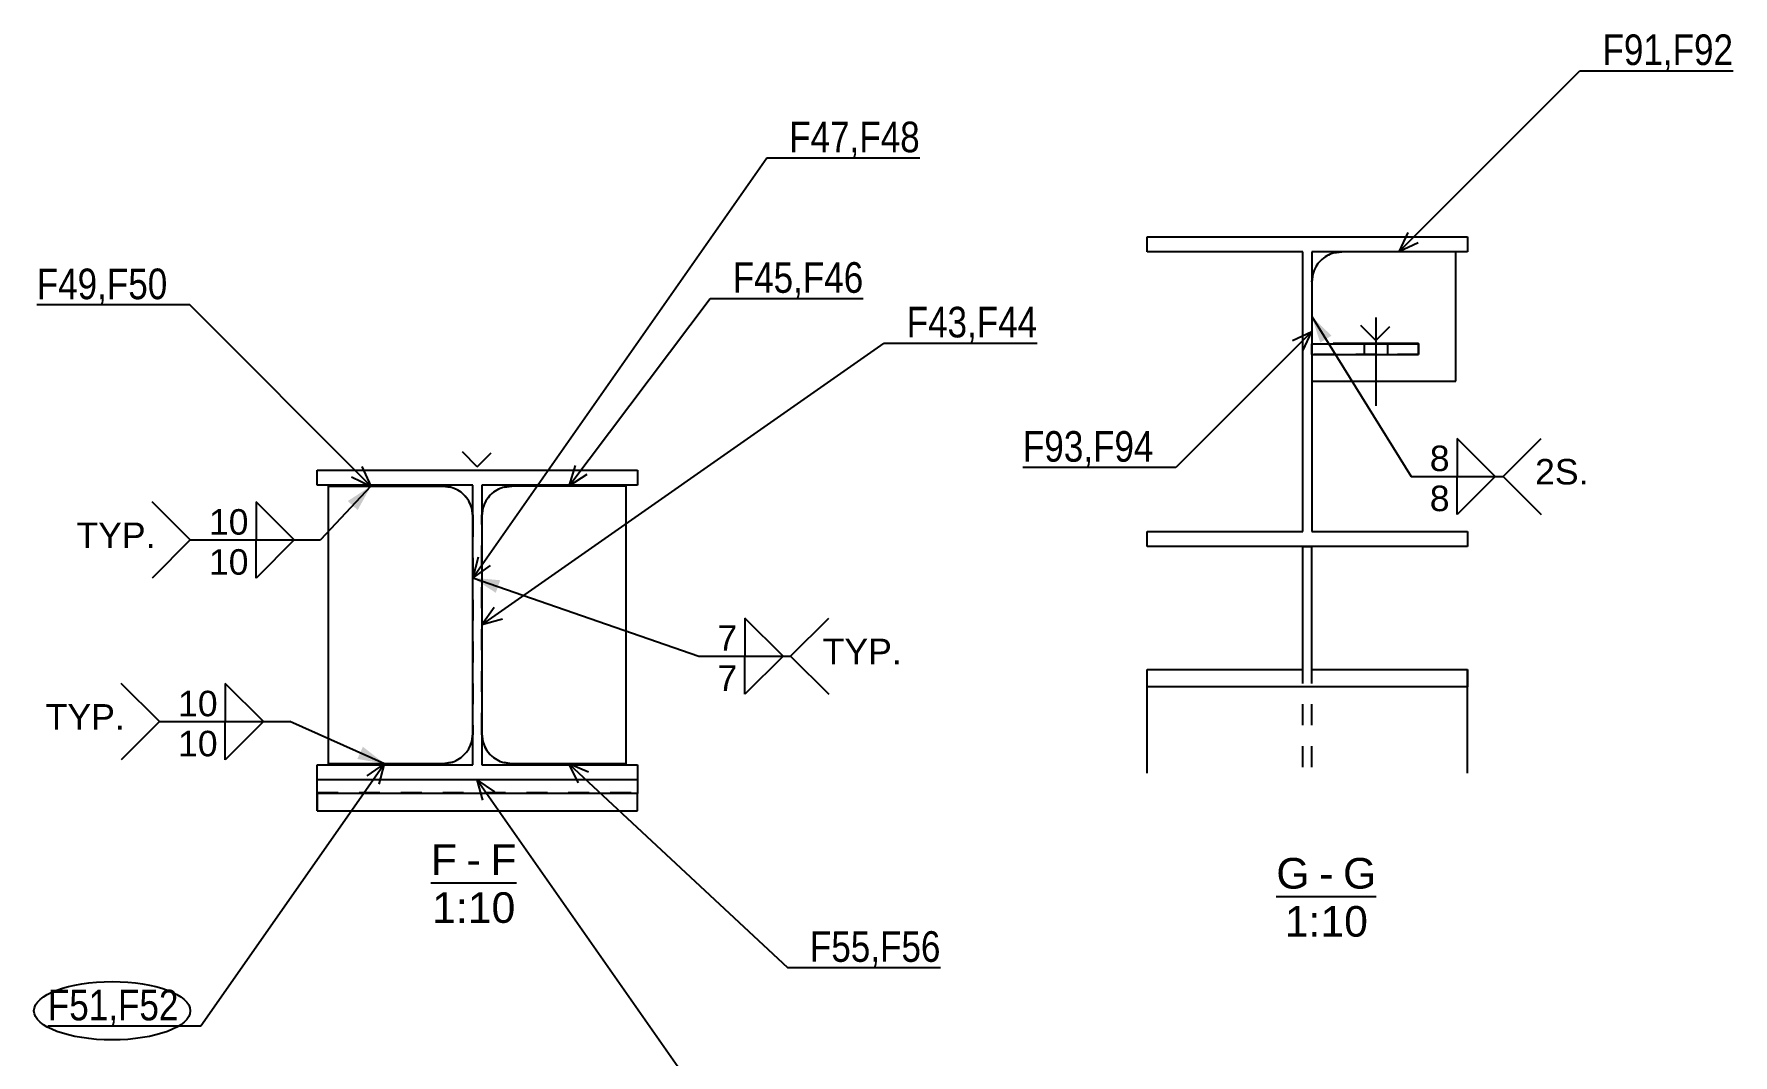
# Model space of a CAD drawing. Header units: millimetres. Extents: x -22 to 819, y -311 to 283.
# Drawn here: x 459 to 618.1, y -219.6 to -124 of the extents above; entities that cross this region are included whole.
import ezdxf

# ---------------------------------------------------------------- set-up
doc = ezdxf.new("R2010")
doc.units = ezdxf.units.MM
doc.linetypes.add('DXK_LINE_DOT2', pattern=[3.9198, 1.9599, -1.9599])
doc.layers.add('WELD_LABELS', color=5, linetype='Continuous')
doc.styles.add('Arial', font='ARIAL.TTF', dxfattribs={"height": 0.2})
doc.styles.add('Arial Narrow', font='ARIALN.TTF', dxfattribs={"height": 0.2})

# ---------------------------------------------------------------- blocks, each defined once
blk = doc.blocks.new('Unknown-43754868-13 - 2046')
at = {"color": 6, "linetype": 'Continuous'}
blk.add_line((496.17, -203.47), (504.19, -203.47), dxfattribs=at)
at = {"color": 0, "linetype": 'Continuous'}
for points in [[(498.61, -202.72), (498.61, -199.72), (496.17, -199.72), (496.17, -202.72)], [(500.84, -202.72), (500.84, -199.72), (499.51, -199.72), (499.51, -202.72)], [(504.19, -202.72), (504.19, -199.72), (501.74, -199.72), (501.74, -202.72)], [(504.07, -207.22), (504.07, -204.22), (496.29, -204.22), (496.29, -207.22)]]:
    blk.add_wipeout(points, dxfattribs=at)
at = {"color": 6, "linetype": 'Continuous', "style": 'Arial'}
for s, height, p in [('F', 2.87, (496.17, -202.72)), ('F', 2.87, (501.74, -202.72)), ('-', 2.87, (499.51, -202.72)), ('1:10', 2.865, (496.29, -207.22))]:
    blk.add_text(s, height=height, dxfattribs=at).set_placement(p)
blk = doc.blocks.new('Unknown-43754868-16 - 16261')
at = {"color": 6, "linetype": 'Continuous'}
blk.add_line((575.35, -204.76), (584.71, -204.76), dxfattribs=at)
at = {"color": 0, "linetype": 'Continuous'}
for points in [[(578.47, -204.01), (578.47, -201.01), (575.35, -201.01), (575.35, -204.01)], [(580.7, -204.01), (580.7, -201.01), (579.37, -201.01), (579.37, -204.01)], [(584.71, -204.01), (584.71, -201.01), (581.6, -201.01), (581.6, -204.01)], [(583.92, -208.51), (583.92, -205.51), (576.14, -205.51), (576.14, -208.51)]]:
    blk.add_wipeout(points, dxfattribs=at)
at = {"color": 6, "linetype": 'Continuous', "style": 'Arial'}
for s, height, p in [('G', 2.87, (575.35, -204.01)), ('G', 2.87, (581.6, -204.01)), ('-', 2.87, (579.37, -204.01)), ('1:10', 2.865, (576.14, -208.51))]:
    blk.add_text(s, height=height, dxfattribs=at).set_placement(p)
blk = doc.blocks.new('Part-43754868-2089 - 2046')
at = {"color": 2, "linetype": 'Continuous'}
for p, q in [((485.52, -195.11), (485.52, -193.81)), ((515.52, -193.81), (515.52, -195.11)), ((515.52, -195.11), (485.52, -195.11)), ((485.52, -195.11), (485.52, -196.72)), ((515.52, -196.72), (515.52, -195.11)), ((485.52, -196.72), (515.52, -196.72))]:
    blk.add_line(p, q, dxfattribs=at)
at = {"color": 7, "linetype": 'DXK_LINE_DOT2'}
for p, q in [((515.52, -193.81), (485.52, -193.81)), ((485.52, -195.02), (515.52, -195.02)), ((485.52, -196.72), (485.52, -195.11)), ((515.52, -196.72), (515.52, -195.11))]:
    blk.add_line(p, q, dxfattribs=at)
blk = doc.blocks.new('Part-43754868-2078 - 2046')
at = {"color": 2, "linetype": 'Continuous'}
for p, q in [((500.52, -164.51), (499.12, -163.11)), ((500.52, -164.51), (501.82, -163.21)), ((485.52, -164.81), (515.52, -164.81)), ((485.52, -166.21), (485.52, -164.81)), ((515.52, -164.81), (515.52, -166.21)), ((500.09, -166.21), (485.52, -166.21)), ((500.09, -192.41), (500.09, -166.21)), ((515.52, -166.21), (500.94, -166.21)), ((500.94, -166.21), (500.94, -192.41)), ((485.52, -193.81), (485.52, -192.41)), ((485.52, -192.41), (500.09, -192.41)), ((500.94, -192.41), (515.52, -192.41)), ((515.52, -192.41), (515.52, -193.81)), ((515.52, -193.81), (485.52, -193.81))]:
    blk.add_line(p, q, dxfattribs=at)
blk = doc.blocks.new('Part-43754868-2083 - 2046')
at = {"color": 2, "linetype": 'Continuous'}
for p, q in [((503.02, -166.4), (503.74, -166.31)), ((514.44, -166.31), (503.74, -166.31)), ((514.44, -166.31), (514.44, -192.31)), ((500.94, -169.11), (501.04, -168.38)), ((501.04, -190.23), (500.94, -189.51)), ((503.74, -192.31), (503.02, -192.21)), ((514.44, -192.31), (503.74, -192.31))]:
    blk.add_line(p, q, dxfattribs=at)
at = {"color": 7, "linetype": 'DXK_LINE_DOT2'}
for p, q in [((503.74, -166.31), (503.02, -166.4)), ((501.04, -168.38), (500.94, -169.11)), ((500.94, -189.51), (500.94, -169.11)), ((500.94, -189.51), (501.04, -190.23)), ((503.02, -192.21), (503.74, -192.31))]:
    blk.add_line(p, q, dxfattribs=at)
at = {"color": 2, "linetype": 'Continuous'}
for centre, start, end in [((503.74, -169.11), 105, 165), ((503.74, -189.51), 195, 255)]:
    blk.add_arc(centre, 2.8, start, end, dxfattribs=at)
at = {"color": 7, "linetype": 'DXK_LINE_DOT2'}
for centre, start, end in [((503.74, -169.11), 105, 165), ((503.74, -189.51), 195, 255)]:
    blk.add_arc(centre, 2.8, start, end, dxfattribs=at)
blk = doc.blocks.new('Part-43754868-2088 - 2046')
at = {"color": 2, "linetype": 'Continuous'}
for p, q in [((486.59, -192.31), (486.59, -166.31)), ((486.59, -166.31), (497.29, -166.31)), ((497.29, -166.31), (498.02, -166.4)), ((500, -168.38), (500.09, -169.11)), ((500.09, -189.51), (500, -190.23)), ((497.29, -192.31), (486.59, -192.31)), ((498.02, -192.21), (497.29, -192.31))]:
    blk.add_line(p, q, dxfattribs=at)
at = {"color": 7, "linetype": 'DXK_LINE_DOT2'}
for p, q in [((498.02, -166.4), (497.29, -166.31)), ((500.09, -169.11), (500, -168.38)), ((500.09, -169.11), (500.09, -189.51)), ((500, -190.23), (500.09, -189.51)), ((497.29, -192.31), (498.02, -192.21))]:
    blk.add_line(p, q, dxfattribs=at)
at = {"color": 2, "linetype": 'Continuous'}
for centre, start, end in [((497.29, -169.11), 15, 75), ((497.29, -189.51), 285, 345)]:
    blk.add_arc(centre, 2.8, start, end, dxfattribs=at)
at = {"color": 7, "linetype": 'DXK_LINE_DOT2'}
for centre, start, end in [((497.29, -169.11), 15, 75), ((497.29, -189.51), 285, 345)]:
    blk.add_arc(centre, 2.8, start, end, dxfattribs=at)
blk = doc.blocks.new('Part-43754868-16279 - 16261')
at = {"color": 2, "linetype": 'Continuous'}
for p, q in [((584.67, -152.68), (583.27, -151.28)), ((584.67, -152.68), (585.97, -151.38)), ((578.67, -153.98), (578.67, -152.98)), ((578.67, -152.98), (588.67, -152.98)), ((578.67, -153.98), (588.67, -153.98)), ((588.67, -153.98), (588.67, -152.98))]:
    blk.add_line(p, q, dxfattribs=at)
at = {"color": 7, "linetype": 'DXK_LINE_DOT2'}
for p, q in [((578.67, -153.98), (578.67, -152.98)), ((578.67, -152.98), (588.67, -152.98)), ((588.67, -153.98), (578.67, -153.98)), ((588.67, -152.98), (588.67, -153.98))]:
    blk.add_line(p, q, dxfattribs=at)
blk = doc.blocks.new('Part-43754868-16271 - 16261')
at = {"color": 2, "linetype": 'Continuous'}
for p, q in [((577.82, -183.48), (577.82, -171.98)), ((577.82, -171.98), (578.67, -171.98)), ((578.67, -183.48), (578.67, -171.98)), ((563.25, -185.1), (563.25, -183.48)), ((563.25, -183.48), (577.82, -183.48)), ((578.67, -183.48), (593.25, -183.48)), ((593.25, -183.48), (593.25, -185.1)), ((563.25, -193.21), (563.25, -185.1)), ((593.25, -185.1), (563.25, -185.1)), ((593.25, -193.21), (593.25, -185.1))]:
    blk.add_line(p, q, dxfattribs=at)
at = {"color": 7, "linetype": 'DXK_LINE_DOT2'}
for p, q in [((563.25, -185.1), (563.25, -183.48)), ((577.82, -192.63), (577.82, -183.48)), ((578.67, -192.63), (578.67, -183.48)), ((593.25, -185.1), (593.25, -183.48))]:
    blk.add_line(p, q, dxfattribs=at)
blk = doc.blocks.new('Surfacing-43754868-16307 - 16261')
at = {"color": 30, "linetype": 'Continuous'}
for p, q in [((580.67, -152.98), (580.67, -152.93)), ((580.67, -152.93), (588.67, -152.93)), ((580.67, -152.98), (588.67, -152.98)), ((588.67, -152.98), (588.67, -152.93))]:
    blk.add_line(p, q, dxfattribs=at)
blk = doc.blocks.new('Bolt-43754868-16291 - 16261')
at = {"color": 3, "linetype": 'Continuous'}
for p, q in [((584.67, -150.53), (584.67, -158.78)), ((584.67, -150.53), (584.67, -158.78)), ((583.57, -152.98), (583.57, -153.98)), ((583.57, -152.98), (583.57, -153.98)), ((585.77, -152.98), (585.77, -153.98)), ((585.77, -152.98), (585.77, -153.98))]:
    blk.add_line(p, q, dxfattribs=at)
blk = doc.blocks.new('Part-43754868-16283 - 16261')
at = {"color": 2, "linetype": 'Continuous'}
for p, q in [((580.75, -144.48), (581.47, -144.38)), ((592.17, -156.48), (592.17, -144.38)), ((578.67, -147.18), (578.77, -146.46)), ((578.67, -156.48), (592.17, -156.48))]:
    blk.add_line(p, q, dxfattribs=at)
at = {"color": 7, "linetype": 'DXK_LINE_DOT2'}
for p, q in [((581.47, -144.38), (580.75, -144.48)), ((592.17, -144.38), (581.47, -144.38)), ((578.77, -146.46), (578.67, -147.18)), ((578.67, -147.18), (578.67, -156.48))]:
    blk.add_line(p, q, dxfattribs=at)
at = {"color": 2, "linetype": 'Continuous'}
blk.add_arc((581.47, -147.18), 2.8, 105, 165, dxfattribs=at)
at = {"color": 7, "linetype": 'DXK_LINE_DOT2'}
blk.add_arc((581.47, -147.18), 2.8, 105, 165, dxfattribs=at)
blk = doc.blocks.new('Part-43754868-16284 - 16261')
at = {"color": 2, "linetype": 'Continuous'}
for p, q in [((563.25, -144.38), (563.25, -142.98)), ((563.25, -142.98), (593.25, -142.98)), ((593.25, -142.98), (593.25, -144.38)), ((577.82, -144.38), (563.25, -144.38)), ((577.82, -170.58), (577.82, -144.38)), ((593.25, -144.38), (578.67, -144.38)), ((578.67, -144.38), (578.67, -170.58)), ((563.25, -171.98), (563.25, -170.58)), ((563.25, -170.58), (577.82, -170.58)), ((578.67, -170.58), (593.25, -170.58)), ((593.25, -170.58), (593.25, -171.98)), ((593.25, -171.98), (563.25, -171.98))]:
    blk.add_line(p, q, dxfattribs=at)
blk = doc.blocks.new('WeldMark-43754868-2094 - 2046')
at = {"linetype": 'Continuous'}
blk.add_hatch(color=3, dxfattribs=at).paths.add_polyline_path([(489.8, -190.72), (491.83, -192.31), (489.29, -191.87)])
at = {"color": 3, "linetype": 'Continuous'}
for p, q in [((470.74, -188.37), (467.17, -184.79)), ((470.74, -188.37), (467.17, -191.94)), ((491.83, -192.31), (482.95, -188.37))]:
    blk.add_line(p, q, dxfattribs=at)
at = {"color": 0}
blk.add_wipeout([(476.4, -188.07), (476.4, -185.17), (472.29, -185.17), (472.29, -188.07)], dxfattribs=at)
at = {"color": 3, "linetype": 'Continuous'}
for p, q in [((480.48, -188.37), (476.91, -184.79)), ((476.91, -184.79), (476.91, -188.37)), ((476.91, -188.37), (480.48, -188.37))]:
    blk.add_line(p, q, dxfattribs=at)
at = {"color": 3, "style": 'Arial'}
blk.add_text('10', height=2.388, dxfattribs=at).set_placement((472.49, -187.87))
at = {"color": 0, "linetype": 'Continuous'}
blk.add_wipeout([(467.49, -189.12), (467.49, -186.62), (460.09, -186.62), (460.09, -189.12)], dxfattribs=at)
at = {"color": 3, "linetype": 'Continuous', "style": 'Arial'}
blk.add_text('TYP.', height=2.388, dxfattribs=at).set_placement((460.09, -189.12))
at = {"color": 0, "linetype": 'Continuous'}
blk.add_wipeout([(476.4, -191.82), (476.4, -188.92), (472.29, -188.92), (472.29, -191.82)], dxfattribs=at)
at = {"color": 3, "linetype": 'Continuous'}
for p, q in [((470.74, -188.37), (482.95, -188.37)), ((476.91, -188.37), (480.48, -188.37)), ((480.48, -188.37), (476.91, -191.94)), ((476.91, -191.94), (476.91, -188.37))]:
    blk.add_line(p, q, dxfattribs=at)
at = {"color": 3, "linetype": 'Continuous', "style": 'Arial'}
blk.add_text('10', height=2.388, dxfattribs=at).set_placement((472.49, -191.62))
blk = doc.blocks.new('WeldMark-43754868-2099 - 2046')
at = {"linetype": 'Continuous'}
blk.add_hatch(color=3, dxfattribs=at).paths.add_polyline_path([(502.25, -176.31), (500.09, -174.9), (502.66, -175.13)])
at = {"color": 3, "linetype": 'Continuous'}
for p, q in [((500.09, -174.9), (521.26, -182.24)), ((529.86, -182.24), (533.43, -178.67)), ((529.86, -182.24), (533.43, -185.81))]:
    blk.add_line(p, q, dxfattribs=at)
at = {"color": 0}
blk.add_wipeout([(525.06, -181.94), (525.06, -179.04), (522.81, -179.04), (522.81, -181.94)], dxfattribs=at)
at = {"color": 3, "linetype": 'Continuous'}
for p, q in [((529.15, -182.24), (525.58, -178.67)), ((525.58, -178.67), (525.58, -182.24)), ((525.58, -182.24), (529.15, -182.24))]:
    blk.add_line(p, q, dxfattribs=at)
at = {"color": 3, "style": 'Arial'}
blk.add_text('7', height=2.39, dxfattribs=at).set_placement((523.01, -181.74))
at = {"color": 0, "linetype": 'Continuous'}
blk.add_wipeout([(540.27, -182.99), (540.27, -180.49), (532.86, -180.49), (532.86, -182.99)], dxfattribs=at)
at = {"color": 3, "linetype": 'Continuous', "style": 'Arial'}
blk.add_text('TYP.', height=2.388, dxfattribs=at).set_placement((532.86, -182.99))
at = {"color": 0, "linetype": 'Continuous'}
blk.add_wipeout([(525.06, -185.69), (525.06, -182.79), (522.81, -182.79), (522.81, -185.69)], dxfattribs=at)
at = {"color": 3, "linetype": 'Continuous'}
for p, q in [((521.26, -182.24), (529.86, -182.24)), ((525.58, -182.24), (529.15, -182.24)), ((529.15, -182.24), (525.58, -185.81)), ((525.58, -185.81), (525.58, -182.24))]:
    blk.add_line(p, q, dxfattribs=at)
at = {"color": 3, "linetype": 'Continuous', "style": 'Arial'}
blk.add_text('7', height=2.39, dxfattribs=at).set_placement((523.01, -185.49))
blk = doc.blocks.new('WeldMark-43754868-2111 - 2046')
at = {"linetype": 'Continuous'}
blk.add_hatch(color=3, dxfattribs=at).paths.add_polyline_path([(488.39, -167.71), (490.56, -166.31), (489.31, -168.56)])
at = {"color": 3, "linetype": 'Continuous'}
for p, q in [((490.56, -166.31), (485.83, -171.36)), ((473.63, -171.36), (470.06, -167.79)), ((473.63, -171.36), (470.06, -174.93))]:
    blk.add_line(p, q, dxfattribs=at)
at = {"color": 0}
blk.add_wipeout([(479.28, -171.06), (479.28, -168.16), (475.18, -168.16), (475.18, -171.06)], dxfattribs=at)
at = {"color": 3, "linetype": 'Continuous'}
for p, q in [((483.37, -171.36), (479.8, -167.79)), ((479.8, -167.79), (479.8, -171.36)), ((479.8, -171.36), (483.37, -171.36))]:
    blk.add_line(p, q, dxfattribs=at)
at = {"color": 3, "style": 'Arial'}
blk.add_text('10', height=2.388, dxfattribs=at).set_placement((475.38, -170.86))
at = {"color": 0, "linetype": 'Continuous'}
blk.add_wipeout([(470.38, -172.11), (470.38, -169.61), (462.97, -169.61), (462.97, -172.11)], dxfattribs=at)
at = {"color": 3, "linetype": 'Continuous', "style": 'Arial'}
blk.add_text('TYP.', height=2.388, dxfattribs=at).set_placement((462.97, -172.11))
at = {"color": 0, "linetype": 'Continuous'}
blk.add_wipeout([(479.28, -174.81), (479.28, -171.91), (475.18, -171.91), (475.18, -174.81)], dxfattribs=at)
at = {"color": 3, "linetype": 'Continuous'}
for p, q in [((473.63, -171.36), (485.83, -171.36)), ((479.8, -171.36), (483.37, -171.36)), ((483.37, -171.36), (479.8, -174.93)), ((479.8, -174.93), (479.8, -171.36))]:
    blk.add_line(p, q, dxfattribs=at)
at = {"color": 3, "linetype": 'Continuous', "style": 'Arial'}
blk.add_text('10', height=2.388, dxfattribs=at).set_placement((475.38, -174.61))
blk = doc.blocks.new('WeldMark-43754868-16353 - 16261')
at = {"linetype": 'Continuous'}
blk.add_hatch(color=3, dxfattribs=at).paths.add_polyline_path([(579.46, -152.88), (578.67, -150.43), (580.52, -152.23)])
at = {"color": 3, "linetype": 'Continuous'}
for p, q in [((578.67, -150.43), (587.97, -165.41)), ((596.58, -165.41), (600.15, -161.84)), ((596.58, -165.41), (600.15, -168.98))]:
    blk.add_line(p, q, dxfattribs=at)
at = {"color": 0}
blk.add_wipeout([(591.78, -165.11), (591.78, -162.21), (589.52, -162.21), (589.52, -165.11)], dxfattribs=at)
at = {"color": 3, "linetype": 'Continuous'}
for p, q in [((595.86, -165.41), (592.29, -161.84)), ((592.29, -161.84), (592.29, -165.41)), ((592.29, -165.41), (595.86, -165.41))]:
    blk.add_line(p, q, dxfattribs=at)
at = {"color": 3, "style": 'Arial'}
blk.add_text('8', height=2.39, dxfattribs=at).set_placement((589.72, -164.91))
at = {"color": 0, "linetype": 'Continuous'}
blk.add_wipeout([(604.58, -166.16), (604.58, -163.66), (599.58, -163.66), (599.58, -166.16)], dxfattribs=at)
at = {"color": 3, "linetype": 'Continuous', "style": 'Arial'}
blk.add_text('2S.', height=2.388, dxfattribs=at).set_placement((599.58, -166.16))
at = {"color": 0, "linetype": 'Continuous'}
blk.add_wipeout([(591.78, -168.86), (591.78, -165.96), (589.52, -165.96), (589.52, -168.86)], dxfattribs=at)
at = {"color": 3, "linetype": 'Continuous'}
for p, q in [((587.97, -165.41), (596.58, -165.41)), ((592.29, -165.41), (595.86, -165.41)), ((595.86, -165.41), (592.29, -168.98)), ((592.29, -168.98), (592.29, -165.41))]:
    blk.add_line(p, q, dxfattribs=at)
at = {"color": 3, "linetype": 'Continuous', "style": 'Arial'}
blk.add_text('8', height=2.39, dxfattribs=at).set_placement((589.72, -168.66))

msp = doc.modelspace()

# ---------------------------------------------------------------- linework, layer by layer
at = {"layer": 'WELD_LABELS', "color": 5}
for p, q in [((586.82, -144.38), (603.79, -127.41)), ((603.79, -127.41), (618.12, -127.41)), ((527.62, -135.58), (541.95, -135.58)), ((587.67, -142.57), (586.82, -144.38)), ((588.64, -143.54), (586.82, -144.38)), ((473.59, -149.34), (459.26, -149.34)), ((509.09, -166.31), (522.33, -148.74)), ((522.33, -148.74), (536.66, -148.74)), ((538.62, -152.92), (552.95, -152.92)), ((509.67, -164.39), (509.09, -166.31)), ((510.77, -165.22), (509.09, -166.31)), ((565.95, -164.56), (551.62, -164.56)), ((510.93, -193.09), (509.09, -192.31)), ((510, -194.09), (509.09, -192.31)), ((509.09, -192.31), (529.57, -211.4)), ((502.16, -194.95), (500.52, -193.81)), ((501.03, -195.74), (500.52, -193.81)), ((529.57, -211.4), (543.89, -211.4)), ((474.63, -216.88), (460.3, -216.88))]:
    msp.add_line(p, q, dxfattribs=at)
at = {"layer": 'WELD_LABELS', "color": 1}
msp.add_ellipse((466.32, -215.45), major_axis=(7.32, 0), ratio=0.373462, dxfattribs=at)

# ---------------------------------------------------------------- block references
for name in ['Part-43754868-16284 - 16261', 'Part-43754868-16283 - 16261', 'Bolt-43754868-16291 - 16261', 'Part-43754868-16279 - 16261', 'Surfacing-43754868-16307 - 16261', 'Part-43754868-2078 - 2046', 'Part-43754868-2088 - 2046', 'Part-43754868-2083 - 2046', 'Part-43754868-16271 - 16261', 'Part-43754868-2089 - 2046', 'Unknown-43754868-13 - 2046', 'Unknown-43754868-16 - 16261']:
    msp.add_blockref(name, (0, 0))

# ---------------------------------------------------------------- texts
at = {"layer": 'WELD_LABELS', "color": 5, "lineweight": 30, "char_height": 2.865, "style": 'Arial Narrow'}
for s, insert, attachment_point in [('F91,F92', (618.12, -127.41), 9), ('F47,F48', (541.95, -135.58), 9), ('F49,F50', (459.26, -149.34), 7), ('F45,F46', (536.66, -148.74), 9), ('F43,F44', (552.95, -152.92), 9), ('F93,F94', (551.62, -164.56), 7), ('F55,F56', (543.89, -211.4), 9), ('F51,F52', (460.3, -216.88), 7)]:
    msp.add_mtext(s, dxfattribs=dict(at, insert=insert, attachment_point=attachment_point))

# ---------------------------------------------------------------- next in the draw order: linework, layer by layer
at = {"layer": 'WELD_LABELS', "color": 5}
msp.add_line((500.52, -193.81), (522.31, -224.94), dxfattribs=at)

# ---------------------------------------------------------------- next in the draw order: block references
for name in ['WeldMark-43754868-16353 - 16261', 'WeldMark-43754868-2111 - 2046', 'WeldMark-43754868-2099 - 2046', 'WeldMark-43754868-2094 - 2046']:
    msp.add_blockref(name, (0, 0))

# ---------------------------------------------------------------- next in the draw order: linework, layer by layer
for p, q in [((500.09, -174.9), (527.62, -135.58)), ((490.56, -166.31), (473.59, -149.34)), ((578.67, -151.83), (565.95, -164.56)), ((576.86, -152.67), (578.67, -151.83)), ((577.83, -153.64), (578.67, -151.83)), ((500.94, -179.31), (538.62, -152.92)), ((488.74, -165.46), (490.56, -166.31)), ((489.71, -164.49), (490.56, -166.31)), ((500.61, -172.97), (500.09, -174.9)), ((501.73, -173.76), (500.09, -174.9)), ((502.09, -177.67), (500.94, -179.31)), ((502.87, -178.79), (500.94, -179.31)), ((491.83, -192.31), (474.63, -216.88)), ((490.19, -193.45), (491.83, -192.31)), ((491.32, -194.24), (491.83, -192.31))]:
    msp.add_line(p, q, dxfattribs=at)

doc.saveas('drawing.dxf')
